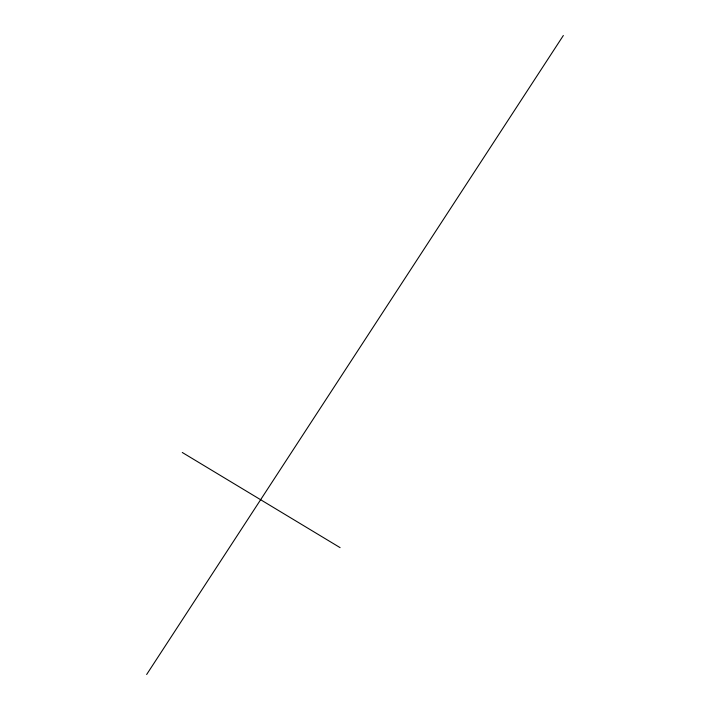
<?xml version="1.0" encoding="UTF-8"?>
<svg xmlns="http://www.w3.org/2000/svg" width="710" height="710" viewBox="0 0 710 710"><rect width="100%" height="100%" fill="white"/><g stroke="black" fill="none" stroke-linecap="round" stroke-linejoin="round"><path stroke-width="1.06" d="M146.65 674.5L563.349 35.5M182.266 452.474L340.099 547.632"/></g></svg>
